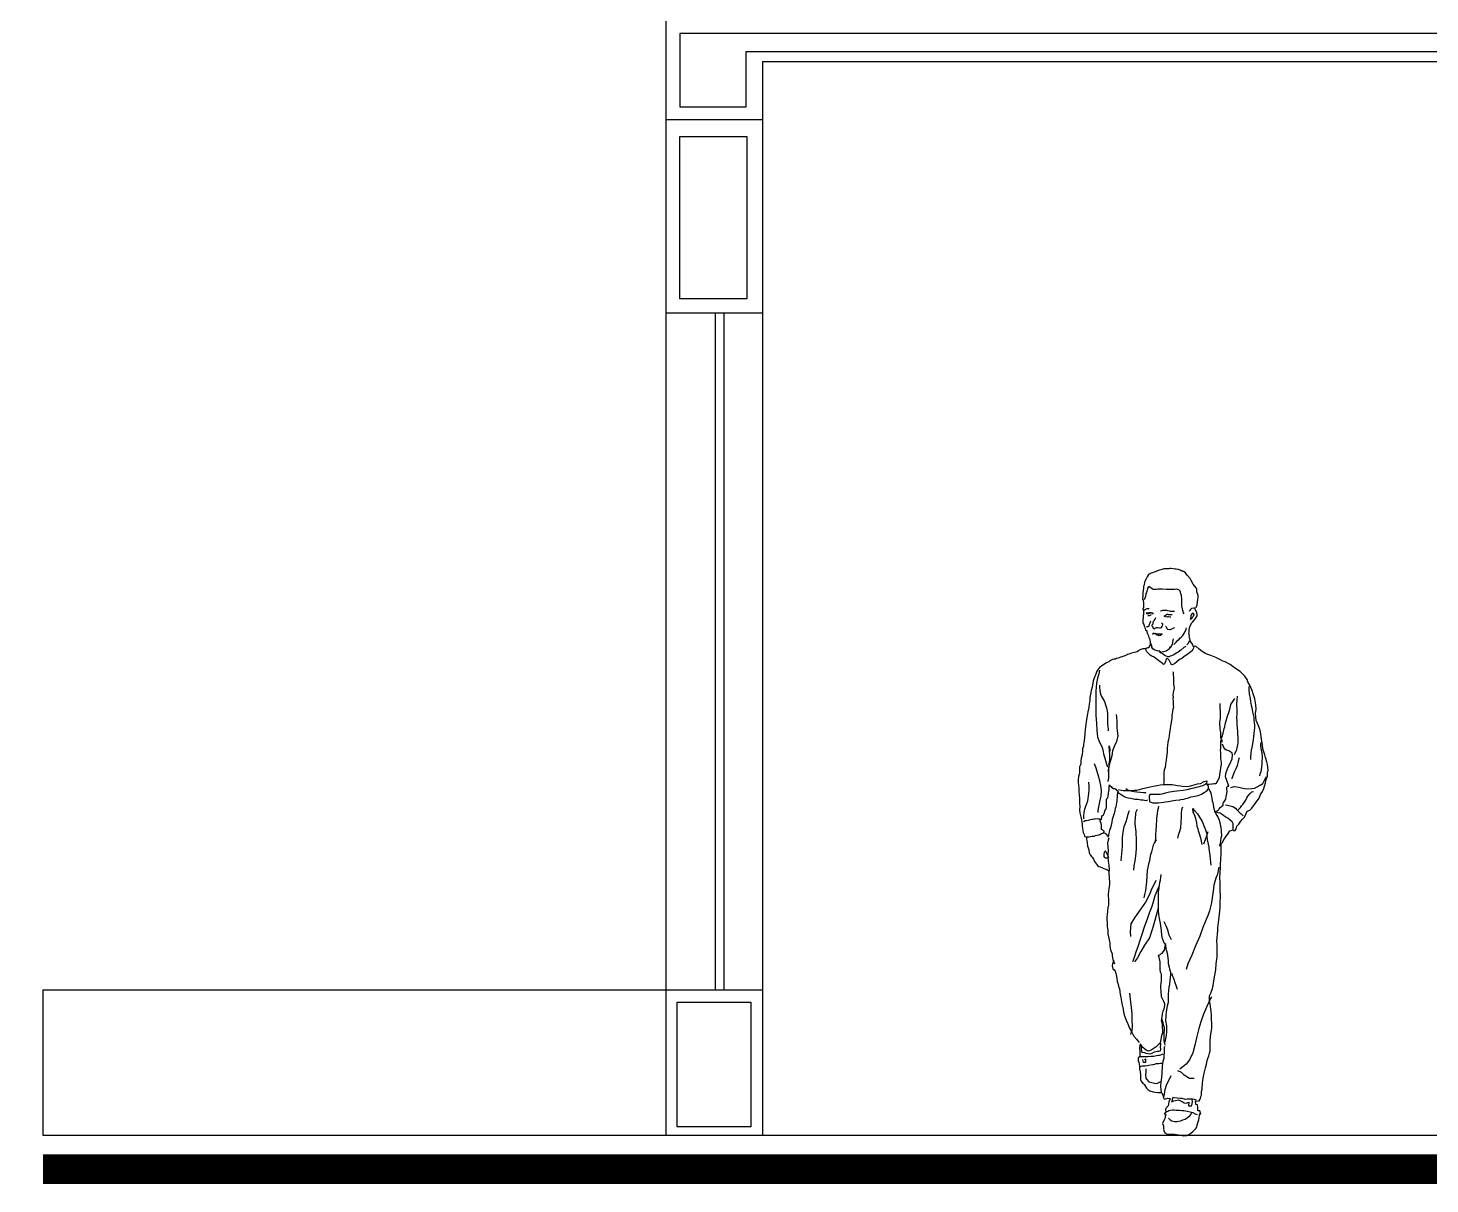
# Model space of a CAD drawing. Extents: x 152 to 700, y -120 to 84.
# Drawn here: x 154.102 to 158.451, y 54.554 to 58.139 of the extents above; entities that cross this region are included whole.
import ezdxf

# ---------------------------------------------------------------- set-up
doc = ezdxf.new("R2010")
doc.units = 0
doc.header["$LTSCALE"] = 0.03
doc.layers.get('0').update_dxf_attribs({"linetype": 'CONTINUOUS'})
for name, color, linetype in [('CALIDAD', 30, 'CONTINUOUS'), ('MUEBLES', 8, 'CONTINUOUS'), ('VENTANAS', 4, 'CONTINUOUS')]:
    doc.layers.add(name, color=color, linetype=linetype)

msp = doc.modelspace()

# ---------------------------------------------------------------- linework, layer by layer
at = {"ltscale": 0.03}
for p, q in [((156.0804, 61.1554), (156.0804, 54.7054)), ((156.3804, 58.0354), (156.3804, 54.7054)), ((156.3804, 58.0354), (164.0477, 58.0354)), ((156.0804, 57.8554), (156.3804, 57.8554)), ((156.0804, 57.2554), (156.3804, 57.2554)), ((154.1483, 55.1554), (156.3804, 55.1554)), ((154.1483, 55.1554), (154.1483, 54.7054)), ((154.1483, 54.7054), (182.2388, 54.7054))]:
    msp.add_line(p, q, dxfattribs=at)
at = {"ltscale": 0.03, "const_width": 0.0923}
msp.add_lwpolyline([(154.1483, 54.5999), (182.2388, 54.5999)], dxfattribs=at)
at = {"layer": 'CALIDAD', "ltscale": 0.03}
for p, q in [((156.1234, 58.1223), (156.1234, 57.8949)), ((161.183, 58.1223), (156.1234, 58.1223)), ((156.3301, 58.0661), (161.2798, 58.0661)), ((156.3301, 57.8949), (156.3301, 58.0661)), ((156.1234, 57.8949), (156.3301, 57.8949))]:
    msp.add_line(p, q, dxfattribs=at)
msp.add_lwpolyline([(156.1235, 57.8022), (156.3322, 57.8022), (156.3322, 57.2985), (156.1235, 57.2985)], close=True, dxfattribs=at)
at = {"layer": 'CALIDAD'}
msp.add_lwpolyline([(156.1159, 55.1173), (156.3442, 55.1173), (156.3442, 54.7314), (156.1159, 54.7314)], close=True, dxfattribs=at)
at = {"layer": 'MUEBLES', "ltscale": 0.03}
for points in [[(157.6929, 56.4491), (157.6921, 56.4504), (157.6883, 56.4523), (157.6867, 56.4529), (157.6842, 56.4534), (157.6812, 56.4553), (157.6788, 56.4559), (157.6755, 56.4572), (157.6706, 56.4594), (157.6684, 56.46), (157.6638, 56.4608), (157.6608, 56.4608), (157.6537, 56.4613), (157.6482, 56.4624), (157.6442, 56.4624), (157.6406, 56.4621), (157.6363, 56.4621), (157.6264, 56.4611), (157.6224, 56.4608), (157.6191, 56.4594), (157.612, 56.4572), (157.6079, 56.4562), (157.6057, 56.4553), (157.6014, 56.4534), (157.5981, 56.4523), (157.5924, 56.4507), (157.5897, 56.4496), (157.5856, 56.4483), (157.5823, 56.4466), (157.5796, 56.4453), (157.5779, 56.4442), (157.5758, 56.4414), (157.5752, 56.4395), (157.5736, 56.4363), (157.5706, 56.4308), (157.5695, 56.4294), (157.5673, 56.4245), (157.5657, 56.4199), (157.5651, 56.418), (157.564, 56.4142), (157.5638, 56.4126), (157.5627, 56.4085), (157.5624, 56.4074), (157.5619, 56.4027), (157.5616, 56.3981), (157.5613, 56.3962), (157.5613, 56.3943), (157.5613, 56.3929), (157.5597, 56.388), (157.5597, 56.3878), (157.56, 56.3831), (157.5597, 56.3777), (157.5591, 56.369), (157.561, 56.363), (157.5616, 56.3572), (157.5619, 56.3545), (157.5619, 56.3504), (157.5619, 56.3455), (157.5619, 56.3403), (157.5613, 56.3392), (157.5605, 56.3382), (157.5605, 56.3363), (157.5619, 56.3333), (157.5624, 56.3294), (157.563, 56.3275), (157.5624, 56.3248), (157.5619, 56.3224), (157.5616, 56.3202), (157.561, 56.3169), (157.5608, 56.3134), (157.5608, 56.3076), (157.5605, 56.3052), (157.5605, 56.303), (157.5605, 56.2981), (157.5605, 56.294), (157.5613, 56.2918), (157.5632, 56.2888), (157.5643, 56.2842), (157.5651, 56.2826), (157.5665, 56.279), (157.5676, 56.2763), (157.5687, 56.2728), (157.5725, 56.2692), (157.5728, 56.2662), (157.5733, 56.2638), (157.5739, 56.2608), (157.5749, 56.2597), (157.5755, 56.2583), (157.5769, 56.2567), (157.5785, 56.2491), (157.5801, 56.2471), (157.5812, 56.2447), (157.5818, 56.2428), (157.5818, 56.2406), (157.5823, 56.236), (157.5831, 56.2332), (157.5831, 56.2313), (157.5831, 56.2294), (157.5831, 56.2262), (157.5828, 56.2229), (157.5807, 56.2223), (157.5798, 56.2215), (157.5788, 56.2169), (157.5747, 56.2166), (157.5722, 56.2155), (157.5703, 56.2144), (157.5689, 56.2144), (157.5665, 56.2134), (157.5638, 56.2134), (157.56, 56.2131), (157.557, 56.2125), (157.5537, 56.2112), (157.5515, 56.2101), (157.5488, 56.209), (157.5461, 56.2074), (157.542, 56.2046), (157.5338, 56.2019), (157.5292, 56.2011), (157.5251, 56.2003), (157.5202, 56.1981), (157.5161, 56.1965), (157.5125, 56.1956), (157.509, 56.1943), (157.5041, 56.1918), (157.4981, 56.1894), (157.4962, 56.1886), (157.4907, 56.1872), (157.4888, 56.1864), (157.4834, 56.1847), (157.4788, 56.1831), (157.4752, 56.1812), (157.47, 56.1817), (157.4659, 56.1804), (157.4619, 56.1787), (157.458, 56.1763), (157.4545, 56.1733), (157.449, 56.1706), (157.4452, 56.1689), (157.4322, 56.1599), (157.4286, 56.1575), (157.4251, 56.1559), (157.4223, 56.1512), (157.4196, 56.1474), (157.4174, 56.1439), (157.4153, 56.1376), (157.4123, 56.13), (157.4106, 56.1251), (157.4057, 56.1144), (157.4038, 56.1008), (157.4033, 56.0948), (157.4, 56.0845), (157.3978, 56.0725), (157.3959, 56.0624), (157.3956, 56.0545), (157.394, 56.0422), (157.3924, 56.0316), (157.3899, 56.0177), (157.3869, 56.0057), (157.3842, 55.9885), (157.3834, 55.9776), (157.3809, 55.9637), (157.3804, 55.9512), (157.379, 55.937), (157.3771, 55.9215), (157.3763, 55.9174), (157.376, 55.9131), (157.3763, 55.9111), (157.3741, 55.9065), (157.3725, 55.903), (157.3727, 55.894), (157.3722, 55.8877), (157.3711, 55.8801), (157.3692, 55.8741), (157.3681, 55.8651), (157.3673, 55.8569), (157.3668, 55.8542), (157.3638, 55.8471), (157.3638, 55.8406), (157.3635, 55.8291), (157.3627, 55.8245), (157.3602, 55.8171), (157.3599, 55.8071), (157.3597, 55.7994), (157.3605, 55.791), (157.3616, 55.7828), (157.3618, 55.7763), (157.3618, 55.7714), (157.3629, 55.761), (157.3632, 55.7498), (157.3638, 55.7387), (157.3638, 55.7346), (157.3648, 55.7245), (157.3638, 55.7136), (157.3651, 55.7046), (157.3673, 55.6921), (157.3695, 55.6831), (157.3708, 55.6773), (157.3717, 55.6697), (157.3722, 55.6645), (157.373, 55.6561), (157.3736, 55.6498), (157.3752, 55.6435), (157.3782, 55.6378), (157.3787, 55.6326), (157.3796, 55.6316), (157.3834, 55.6302), (157.3847, 55.6302), (157.3866, 55.6299), (157.3899, 55.6299), (157.3929, 55.6305), (157.3965, 55.631), (157.3981, 55.6313), (157.4025, 55.6324), (157.406, 55.6324), (157.4093, 55.6329), (157.4136, 55.6346), (157.4185, 55.6354), (157.4221, 55.6362), (157.4245, 55.6367), (157.4283, 55.6384), (157.4319, 55.6406), (157.4354, 55.6422), (157.4395, 55.6433), (157.4398, 55.6476), (157.4379, 55.6493), (157.4349, 55.6523), (157.4322, 55.6536), (157.4319, 55.6574), (157.4316, 55.6624), (157.4313, 55.6664), (157.4305, 55.6722), (157.4292, 55.6771), (157.4278, 55.6798), (157.4272, 55.6831), (157.4264, 55.6847), (157.4221, 55.6855), (157.4183, 55.6858), (157.4123, 55.6855), (157.409, 55.6847), (157.4052, 55.6844), (157.4019, 55.6842), (157.3973, 55.6831), (157.3937, 55.682), (157.3905, 55.6814), (157.385, 55.6803), (157.3812, 55.6803), (157.3763, 55.6773)], [(157.7259, 56.3417), (157.7265, 56.3444), (157.7281, 56.3496), (157.7292, 56.3591), (157.7311, 56.3668), (157.7316, 56.3728), (157.7314, 56.379), (157.7273, 56.3899), (157.727, 56.3978), (157.7254, 56.4027), (157.7166, 56.4142), (157.7101, 56.4254), (157.7066, 56.4316), (157.6989, 56.4406), (157.6957, 56.4453), (157.6905, 56.4515)], [(157.688, 56.3221), (157.6864, 56.3254), (157.685, 56.3283), (157.6848, 56.3305), (157.6837, 56.3338), (157.6826, 56.3376), (157.6815, 56.3472), (157.6812, 56.3526), (157.6807, 56.3605), (157.6807, 56.3687), (157.6796, 56.3785), (157.678, 56.3845), (157.6769, 56.3891), (157.676, 56.3921), (157.6717, 56.3967), (157.6651, 56.3981), (157.6583, 56.3978), (157.6488, 56.3973), (157.6428, 56.3978), (157.6335, 56.3978), (157.621, 56.3981), (157.6158, 56.3981), (157.6076, 56.3981), (157.6027, 56.3976), (157.5918, 56.3973), (157.5894, 56.3992), (157.579, 56.4063), (157.5747, 56.4017), (157.5747, 56.4008), (157.5744, 56.3981), (157.5714, 56.3886), (157.5692, 56.3848), (157.5681, 56.3755), (157.5646, 56.3657)], [(157.5801, 56.336), (157.5796, 56.3363), (157.579, 56.3371), (157.5774, 56.3373), (157.5733, 56.3371), (157.5703, 56.3365), (157.5679, 56.3354), (157.5649, 56.3338), (157.563, 56.3327)], [(157.5929, 56.3207), (157.591, 56.324), (157.5867, 56.3256), (157.5842, 56.3254), (157.5823, 56.3254), (157.579, 56.3256), (157.5733, 56.324), (157.5706, 56.324), (157.5722, 56.3234), (157.5752, 56.3221), (157.5788, 56.3234), (157.5812, 56.324), (157.5872, 56.3248)], [(157.5858, 56.3188), (157.5839, 56.3174), (157.582, 56.3169), (157.5796, 56.3161), (157.5788, 56.3161), (157.5752, 56.3155)], [(157.6145, 56.3311), (157.6155, 56.3311), (157.6188, 56.3322), (157.6221, 56.333), (157.627, 56.3335), (157.6308, 56.3338), (157.6333, 56.3335), (157.6365, 56.3322), (157.6431, 56.3313), (157.6458, 56.3308), (157.6493, 56.3305), (157.6515, 56.3305), (157.6545, 56.33), (157.6583, 56.3305)], [(157.6194, 54.8345), (157.6221, 54.8293), (157.6245, 54.8222), (157.6254, 54.8179), (157.63, 54.8181), (157.6376, 54.8198), (157.6439, 54.8192), (157.6447, 54.8173), (157.6409, 54.8086), (157.6398, 54.8018), (157.6384, 54.7958), (157.6308, 54.7865), (157.6316, 54.7751), (157.6267, 54.771), (157.6314, 54.7702), (157.6297, 54.7634), (157.6292, 54.7587), (157.6259, 54.7525), (157.6215, 54.741), (157.6237, 54.7342), (157.6243, 54.7263), (157.6256, 54.72), (157.6286, 54.7127), (157.6352, 54.708), (157.6436, 54.708), (157.648, 54.708), (157.6572, 54.7078), (157.6602, 54.7075), (157.6646, 54.7072), (157.6706, 54.7064), (157.6758, 54.7056), (157.6869, 54.7031), (157.6962, 54.704), (157.7027, 54.7075), (157.7093, 54.7113), (157.7156, 54.7168), (157.7224, 54.7233), (157.7245, 54.7255), (157.7273, 54.7304), (157.7286, 54.7367), (157.7305, 54.7437), (157.7341, 54.7522), (157.7352, 54.7604), (157.7368, 54.7726), (157.7395, 54.7705), (157.7365, 54.7803), (157.7305, 54.7808), (157.7308, 54.7912), (157.7292, 54.7988), (157.7245, 54.8004), (157.7237, 54.8113), (157.7346, 54.8102), (157.7352, 54.8111), (157.7379, 54.817), (157.739, 54.82), (157.7398, 54.8236), (157.7404, 54.8255), (157.7417, 54.8293), (157.7423, 54.8342), (157.7425, 54.8402), (157.7436, 54.8478), (157.7439, 54.8552), (157.7447, 54.8623), (157.7453, 54.8675), (157.7463, 54.8737), (157.7472, 54.8816), (157.7483, 54.8874), (157.7507, 54.8972), (157.7521, 54.9053), (157.7545, 54.9138), (157.7575, 54.9258), (157.76, 54.9367), (157.7619, 54.9432), (157.7646, 54.9511), (157.7668, 54.9593), (157.769, 54.9664), (157.7687, 54.9789), (157.7687, 54.9977), (157.7703, 55.0111), (157.772, 55.0247), (157.7736, 55.0364), (157.7736, 55.0517), (157.7731, 55.0637), (157.7725, 55.0762), (157.772, 55.0904), (157.7714, 55.0964), (157.7684, 55.1124), (157.7671, 55.1217), (157.7671, 55.137), (157.7711, 55.1457), (157.7758, 55.1599), (157.7777, 55.1694), (157.7815, 55.1904), (157.7864, 55.2179), (157.7878, 55.2367), (157.791, 55.2585), (157.7902, 55.274), (157.7908, 55.2947), (157.7897, 55.307), (157.7924, 55.3394), (157.7927, 55.3482), (157.794, 55.3561), (157.7954, 55.3732), (157.7976, 55.3901), (157.7998, 55.4097), (157.7995, 55.4209), (157.8008, 55.4512), (157.8003, 55.4612), (157.7995, 55.4896), (157.7987, 55.5021), (157.8014, 55.5356), (157.8014, 55.5433), (157.8022, 55.5623), (157.8025, 55.5768), (157.8028, 55.6002), (157.8033, 55.6084), (157.8071, 55.6133), (157.8115, 55.6217), (157.815, 55.6275), (157.8191, 55.6337), (157.8243, 55.6406), (157.8297, 55.6487), (157.8341, 55.6501), (157.8395, 55.6517), (157.842, 55.649), (157.8464, 55.6501), (157.8491, 55.655), (157.8515, 55.6637), (157.8573, 55.6694), (157.8641, 55.6787), (157.8692, 55.6847), (157.8752, 55.6915), (157.8837, 55.7095), (157.8916, 55.7133), (157.8976, 55.7198), (157.906, 55.7308), (157.9213, 55.7506), (157.9254, 55.7613), (157.9311, 55.7711), (157.9349, 55.7798), (157.9374, 55.7877), (157.9404, 55.7983), (157.9417, 55.8051), (157.9464, 55.8182), (157.9469, 55.828), (157.9488, 55.8373), (157.9464, 55.8547), (157.9445, 55.8632), (157.9404, 55.8768), (157.9385, 55.8844), (157.9325, 55.9038), (157.9314, 55.9163), (157.9278, 55.9319), (157.9257, 55.9496), (157.9243, 55.9616), (157.9191, 55.9746), (157.9158, 55.9823), (157.9112, 55.9915), (157.9096, 56.0133), (157.9118, 56.0261), (157.9107, 56.04), (157.9079, 56.058), (157.9009, 56.0766), (157.8998, 56.0815), (157.893, 56.0992), (157.8861, 56.1114), (157.8834, 56.1185), (157.8763, 56.1283), (157.8622, 56.143), (157.8444, 56.155), (157.8311, 56.1646), (157.8153, 56.1733), (157.8077, 56.1752), (157.8014, 56.179), (157.7867, 56.1861), (157.7711, 56.1929), (157.7613, 56.1959), (157.7548, 56.1986), (157.7436, 56.2054), (157.7352, 56.2123), (157.7243, 56.2221), (157.7158, 56.2204), (157.7147, 56.227), (157.7082, 56.2362), (157.7057, 56.2452), (157.7041, 56.2493), (157.7044, 56.2534), (157.703, 56.2608), (157.7033, 56.2649), (157.7038, 56.2711), (157.7044, 56.279), (157.7068, 56.285), (157.7115, 56.2937), (157.7139, 56.2962), (157.7202, 56.3033), (157.7235, 56.3071), (157.7281, 56.3158), (157.7289, 56.3199), (157.7278, 56.3251), (157.7221, 56.3368), (157.7226, 56.3398), (157.7177, 56.3392), (157.7112, 56.339), (157.7074, 56.3352), (157.7044, 56.3311), (157.7033, 56.3292)], [(157.6256, 56.3166), (157.6264, 56.3153), (157.6303, 56.3139), (157.636, 56.3128), (157.6373, 56.3134), (157.6398, 56.3136), (157.6436, 56.3131), (157.6472, 56.3131)], [(157.6281, 56.3164), (157.6297, 56.3169), (157.6319, 56.3191), (157.6349, 56.321), (157.6373, 56.321), (157.639, 56.3204), (157.6414, 56.3196), (157.6447, 56.3199), (157.6474, 56.3202), (157.651, 56.3199)], [(157.7093, 56.3177), (157.7115, 56.3196), (157.7123, 56.3218), (157.7134, 56.3234), (157.7166, 56.3256), (157.7172, 56.3234), (157.718, 56.3202), (157.7166, 56.3142), (157.7145, 56.3115), (157.7117, 56.3076), (157.7074, 56.3049), (157.7087, 56.3087), (157.7096, 56.3117), (157.7098, 56.3139), (157.7101, 56.3161), (157.7101, 56.3174)], [(157.5842, 56.2992), (157.582, 56.2929), (157.5798, 56.2888), (157.5782, 56.2842), (157.5758, 56.282), (157.5725, 56.2812), (157.5717, 56.2812)], [(157.5916, 56.2989), (157.591, 56.2954), (157.5907, 56.2902), (157.5878, 56.2872), (157.588, 56.2847), (157.5907, 56.2815), (157.591, 56.279), (157.5921, 56.2777), (157.5935, 56.2774), (157.5957, 56.276), (157.5978, 56.2777), (157.6006, 56.279), (157.6027, 56.2801), (157.6066, 56.2796), (157.6112, 56.2782), (157.615, 56.2782), (157.6175, 56.2793), (157.6196, 56.2823), (157.6213, 56.2867), (157.6221, 56.2891), (157.6218, 56.2907), (157.6202, 56.2924), (157.6183, 56.294)], [(157.5927, 56.2984), (157.5943, 56.3006), (157.5959, 56.3027), (157.5978, 56.3052), (157.5992, 56.3087), (157.6003, 56.3109)], [(157.6303, 56.2839), (157.6327, 56.282), (157.6335, 56.2793), (157.6346, 56.2766), (157.6354, 56.2752), (157.636, 56.2744), (157.6425, 56.2733), (157.6455, 56.2736), (157.6477, 56.2747), (157.6542, 56.2774), (157.6597, 56.2796)], [(157.6564, 56.2267), (157.6597, 56.2302), (157.6635, 56.2346), (157.6665, 56.2379), (157.6725, 56.2439), (157.675, 56.2463), (157.679, 56.2493), (157.6839, 56.255), (157.6897, 56.2635), (157.694, 56.2744), (157.6951, 56.2785)], [(157.6929, 56.221), (157.6875, 56.2172), (157.678, 56.2095), (157.67, 56.2035), (157.6651, 56.2008), (157.6537, 56.1943), (157.6491, 56.1921), (157.6447, 56.1905), (157.6406, 56.1886), (157.6373, 56.1891), (157.6286, 56.1926), (157.6245, 56.1956), (157.618, 56.2), (157.6131, 56.206), (157.6123, 56.2068), (157.6071, 56.2063), (157.5954, 56.2106), (157.5907, 56.2136), (157.5875, 56.2183), (157.5875, 56.224), (157.5853, 56.2297)], [(157.5888, 56.26), (157.5899, 56.2602), (157.5932, 56.2613), (157.597, 56.2616), (157.6022, 56.2605), (157.6055, 56.2602), (157.6109, 56.26), (157.6166, 56.26), (157.6202, 56.2586), (157.6145, 56.2545), (157.6128, 56.2545), (157.6106, 56.254), (157.6082, 56.2545), (157.6049, 56.2561), (157.6019, 56.2586), (157.6003, 56.2594), (157.5981, 56.26), (157.5959, 56.2602), (157.5937, 56.261), (157.5921, 56.2621)], [(157.6431, 56.2147), (157.6439, 56.2153), (157.6453, 56.2166), (157.6477, 56.2196), (157.6504, 56.2245), (157.6518, 56.2275), (157.6526, 56.2316), (157.6534, 56.2357), (157.6551, 56.2441)], [(157.7038, 56.2387), (157.7038, 56.2371), (157.7006, 56.2302), (157.697, 56.2259)], [(157.7177, 56.2199), (157.7172, 56.2153), (157.715, 56.2112), (157.7123, 56.2076), (157.7087, 56.2041), (157.7044, 56.2011), (157.6995, 56.1973), (157.6918, 56.1918), (157.6872, 56.1886), (157.6807, 56.1836), (157.6741, 56.1801), (157.6654, 56.173), (157.6583, 56.1668), (157.6534, 56.1646), (157.6496, 56.164), (157.6485, 56.1635), (157.6469, 56.1676), (157.645, 56.1722), (157.642, 56.1782), (157.6387, 56.1812), (157.6365, 56.1836), (157.636, 56.185), (157.6344, 56.1834), (157.6327, 56.1815), (157.6314, 56.1782), (157.6303, 56.1744), (157.627, 56.1665), (157.6245, 56.1651), (157.6213, 56.1681), (157.6169, 56.1708), (157.6134, 56.173), (157.6082, 56.1771), (157.6006, 56.1836), (157.5948, 56.188), (157.5883, 56.1907), (157.5826, 56.194), (157.5785, 56.1978), (157.5752, 56.2008), (157.5725, 56.2041), (157.5703, 56.2084), (157.5695, 56.2112)], [(157.6112, 56.2027), (157.6147, 56.2033), (157.6243, 56.2049), (157.6324, 56.2071), (157.6412, 56.2136), (157.6463, 56.2213)], [(157.4259, 56.1469), (157.4232, 56.136), (157.4199, 56.1229), (157.4166, 56.1071), (157.4147, 56.082), (157.4142, 56.0708), (157.4147, 56.0455), (157.4144, 56.0286), (157.4142, 56.0065), (157.4163, 55.9831), (157.4177, 55.9605), (157.4199, 55.9403), (157.4243, 55.9259), (157.4327, 55.9101), (157.436, 55.9002), (157.4381, 55.8883), (157.4422, 55.8741), (157.4447, 55.867), (157.4493, 55.8496), (157.4501, 55.8471)], [(157.6534, 56.1436), (157.6537, 56.1406), (157.6537, 56.1368), (157.6537, 56.1327), (157.6548, 56.1245), (157.6548, 56.1218), (157.6548, 56.1163), (157.6548, 56.1131), (157.6551, 56.1093), (157.6553, 56.1046), (157.6567, 56.0915), (157.6545, 56.0782), (157.6534, 56.0697), (157.654, 56.0627), (157.6532, 56.0591), (157.654, 56.0507), (157.6542, 56.0458), (157.6542, 56.0384), (157.6548, 56.0327), (157.6529, 56.0259), (157.6512, 56.0117), (157.6504, 56.0071), (157.6496, 55.9973), (157.6485, 55.9921), (157.6477, 55.985), (157.6461, 55.9749), (157.6444, 55.9646), (157.6431, 55.9539), (157.6417, 55.9433), (157.6393, 55.931), (157.6379, 55.9245), (157.6363, 55.9141), (157.6352, 55.9057), (157.6352, 55.8934), (157.6338, 55.879), (157.6327, 55.8684), (157.6308, 55.8558), (157.6294, 55.8457), (157.6267, 55.8378), (157.6251, 55.8297), (157.6251, 55.8226), (157.6251, 55.8103), (157.6251, 55.7994), (157.6245, 55.7932)], [(157.4256, 56.1005), (157.4256, 56.0986), (157.4256, 56.0948), (157.4264, 56.0839), (157.4292, 56.073), (157.4322, 56.0654), (157.4376, 56.0556), (157.4406, 56.0504), (157.4433, 56.0433), (157.4474, 56.0302), (157.449, 56.0212), (157.4501, 56.0122), (157.4501, 56.0052), (157.4501, 55.9978), (157.4504, 55.9874), (157.4504, 55.9795), (157.4512, 55.9722), (157.452, 55.9646), (157.4523, 55.9588)], [(157.8891, 56.0967), (157.8891, 56.0948), (157.8891, 56.0921), (157.8891, 56.0885), (157.8889, 56.0861), (157.8891, 56.0836), (157.8897, 56.0782), (157.8902, 56.0741), (157.8908, 56.0692), (157.8916, 56.0643), (157.893, 56.0591), (157.8932, 56.0567), (157.8935, 56.0539), (157.8938, 56.0499), (157.8949, 56.0436), (157.8957, 56.0376), (157.8979, 56.0302), (157.9006, 56.0196), (157.9017, 56.0128), (157.9039, 56), (157.9047, 55.9918), (157.9052, 55.9842), (157.906, 55.9763), (157.9066, 55.9678), (157.9058, 55.9616), (157.9044, 55.9507), (157.9033, 55.9417), (157.9022, 55.931), (157.9017, 55.9261), (157.899, 55.9125), (157.897, 55.9024), (157.8965, 55.9), (157.8954, 55.8902), (157.894, 55.879), (157.894, 55.8703)], [(157.8049, 55.9362), (157.8063, 55.9419), (157.8088, 55.9515), (157.8126, 55.9659), (157.8142, 55.9711), (157.8156, 55.9795), (157.818, 55.9904), (157.8213, 56.0013), (157.8237, 56.0079), (157.8273, 56.0188), (157.83, 56.0264), (157.8303, 56.0289), (157.8308, 56.0308), (157.833, 56.0406), (157.8436, 56.0567), (157.845, 56.0608)], [(157.8439, 55.8853), (157.8455, 55.8883), (157.8469, 55.8907), (157.8485, 55.8943), (157.8502, 55.8981), (157.8515, 55.9016), (157.8526, 55.9073), (157.8534, 55.9101), (157.8548, 55.9161), (157.8554, 55.9218), (157.8562, 55.9278), (157.8559, 55.9327), (157.8556, 55.9406), (157.8551, 55.9477), (157.8543, 55.9572), (157.8534, 55.9678), (157.8529, 55.9785), (157.8524, 55.9861), (157.8524, 55.9926), (157.8521, 55.9989), (157.8529, 56.015), (157.8529, 56.0278), (157.8529, 56.0305), (157.8521, 56.0351), (157.8521, 56.0381), (157.8515, 56.0425), (157.8524, 56.0539), (157.8534, 56.0665)], [(157.4771, 56.0103), (157.4774, 56.0101), (157.4782, 56.0022), (157.479, 55.9883), (157.479, 55.9806), (157.4796, 55.9697), (157.4801, 55.9591), (157.482, 55.9438), (157.4785, 55.9264), (157.4722, 55.9128), (157.4659, 55.8967), (157.4638, 55.8814), (157.4602, 55.867), (157.4561, 55.8539), (157.4531, 55.8406), (157.4518, 55.8335)], [(157.8028, 55.9329), (157.8022, 55.9389), (157.8019, 55.9471), (157.8017, 55.9534), (157.8, 55.9656), (157.7995, 55.9711), (157.7989, 55.979), (157.7989, 55.9861), (157.8014, 55.9975), (157.8014, 56.0054), (157.8006, 56.0199), (157.8, 56.0297), (157.8003, 56.0441)], [(157.8066, 55.924), (157.8063, 55.9256), (157.806, 55.928), (157.806, 55.9305), (157.8049, 55.9308), (157.8028, 55.9305), (157.8008, 55.927), (157.8008, 55.924), (157.8008, 55.9207), (157.8008, 55.9171), (157.8008, 55.9147), (157.8014, 55.9054), (157.7998, 55.8981), (157.8014, 55.8915), (157.8014, 55.8855), (157.8008, 55.8793), (157.8014, 55.873), (157.8025, 55.861), (157.803, 55.855), (157.8017, 55.8493), (157.8014, 55.8441), (157.7995, 55.8365), (157.7979, 55.8226), (157.7968, 55.8144), (157.7924, 55.8046), (157.7897, 55.8005), (157.787, 55.7956), (157.7856, 55.7951), (157.784, 55.7945), (157.781, 55.7945), (157.7766, 55.7942), (157.7744, 55.794), (157.7662, 55.7923), (157.7611, 55.7932), (157.7575, 55.7926), (157.7592, 55.7912), (157.7624, 55.7885), (157.7624, 55.7839), (157.7632, 55.7801), (157.7643, 55.7795), (157.766, 55.7768), (157.7681, 55.7722), (157.7695, 55.7694), (157.7717, 55.7624), (157.7722, 55.7605), (157.7731, 55.7553), (157.7741, 55.7496), (157.7752, 55.7417), (157.7769, 55.7359), (157.778, 55.7316), (157.7788, 55.7228), (157.7788, 55.722), (157.781, 55.7149), (157.7818, 55.71), (157.782, 55.7076), (157.7845, 55.7081), (157.7902, 55.7109), (157.7935, 55.7133), (157.7959, 55.7149), (157.7968, 55.7171), (157.7995, 55.7218), (157.8028, 55.7231), (157.8052, 55.725), (157.8088, 55.7288), (157.8093, 55.7357), (157.8112, 55.7381), (157.8175, 55.7468), (157.818, 55.7555), (157.8202, 55.7651), (157.8218, 55.7716), (157.8202, 55.7779), (157.8205, 55.7842), (157.8237, 55.7874), (157.827, 55.7874), (157.8246, 55.7942), (157.8216, 55.8019), (157.8197, 55.8081), (157.8177, 55.8133), (157.8169, 55.8188), (157.8186, 55.8302), (157.8194, 55.8332), (157.8213, 55.8384), (157.8237, 55.8449), (157.8278, 55.852), (157.8289, 55.8545), (157.8308, 55.8583), (157.8333, 55.8626), (157.8368, 55.8719), (157.8379, 55.8836), (157.8371, 55.8913), (157.8325, 55.8932), (157.827, 55.8972), (157.8194, 55.8992), (157.8147, 55.9022), (157.812, 55.9057), (157.809, 55.9122), (157.8071, 55.9182)], [(157.9232, 55.8193), (157.9243, 55.8261), (157.9273, 55.8332), (157.9284, 55.8387), (157.9289, 55.8477), (157.9297, 55.8572), (157.9297, 55.8651), (157.9308, 55.8738), (157.9308, 55.8779), (157.93, 55.8907), (157.9284, 55.8983), (157.9273, 55.9076), (157.9257, 55.9101), (157.9262, 55.9196), (157.9281, 55.924)], [(157.4523, 55.8019), (157.4526, 55.8049), (157.4542, 55.8128), (157.4545, 55.8218), (157.4545, 55.8294), (157.4548, 55.8373), (157.4561, 55.8564), (157.457, 55.8626), (157.4578, 55.8697), (157.4578, 55.8836), (157.457, 55.8989), (157.4561, 55.9081), (157.4561, 55.9131), (157.457, 55.9087), (157.4575, 55.8989), (157.4589, 55.8962)], [(157.4215, 55.706), (157.4218, 55.7111), (157.4223, 55.7182), (157.4248, 55.7288), (157.4281, 55.7436), (157.4305, 55.7569), (157.4313, 55.7744), (157.4294, 55.7899), (157.4267, 55.8041), (157.4218, 55.8226), (157.4144, 55.846), (157.4106, 55.8566)], [(157.8589, 55.8749), (157.8556, 55.8648), (157.8524, 55.8501), (157.8483, 55.8408), (157.8431, 55.8305), (157.8363, 55.8111), (157.836, 55.8103)], [(157.3777, 55.6858), (157.3768, 55.6877), (157.3768, 55.6959), (157.3777, 55.7054), (157.3804, 55.7163), (157.3836, 55.725), (157.3896, 55.7422), (157.3926, 55.7645), (157.3937, 55.7768), (157.3937, 55.7885), (157.3929, 55.8002)], [(157.4842, 55.7776), (157.4943, 55.7752), (157.4995, 55.7741), (157.5093, 55.7744), (157.5234, 55.7746), (157.5335, 55.7752), (157.5409, 55.7754), (157.5559, 55.7793), (157.5698, 55.7828), (157.5828, 55.7853), (157.5916, 55.7874), (157.6049, 55.7899), (157.6139, 55.7915), (157.6259, 55.7932), (157.6436, 55.7926), (157.6515, 55.7923), (157.6673, 55.7896), (157.6771, 55.7882), (157.6829, 55.7874), (157.6981, 55.7869), (157.709, 55.7885), (157.7224, 55.7923), (157.7295, 55.7945), (157.7387, 55.7959), (157.7504, 55.8024), (157.7589, 55.8041), (157.7578, 55.7962), (157.7529, 55.7923), (157.7455, 55.7882), (157.7379, 55.7863), (157.7311, 55.7847), (157.7243, 55.7833), (157.7183, 55.7812), (157.7082, 55.779), (157.697, 55.7765), (157.6856, 55.7746), (157.6657, 55.7716), (157.6564, 55.7705), (157.6502, 55.7697), (157.6423, 55.7686), (157.63, 55.7656), (157.6191, 55.7626), (157.6134, 55.7615), (157.5989, 55.7618), (157.5872, 55.7618), (157.5856, 55.7618), (157.582, 55.7615), (157.5801, 55.7555), (157.5801, 55.7504), (157.5812, 55.7433), (157.5812, 55.7395), (157.582, 55.7389), (157.591, 55.7359), (157.5946, 55.7357), (157.6022, 55.7359), (157.6087, 55.7359), (157.6237, 55.7378), (157.6289, 55.7387), (157.6398, 55.74), (157.645, 55.7414), (157.6556, 55.743), (157.6621, 55.7436), (157.675, 55.7455), (157.6777, 55.746), (157.6867, 55.7476), (157.6938, 55.7496), (157.7017, 55.7517), (157.709, 55.7545), (157.7161, 55.7555), (157.7314, 55.7591), (157.7425, 55.7629), (157.7507, 55.7678), (157.7592, 55.7741), (157.7622, 55.7782), (157.7652, 55.7812)], [(157.833, 55.7833), (157.8439, 55.7861), (157.8578, 55.7847), (157.8701, 55.7812), (157.8823, 55.7793), (157.8979, 55.7801), (157.9066, 55.7817), (157.915, 55.7853), (157.924, 55.7904), (157.9325, 55.7962), (157.9376, 55.8057), (157.9426, 55.8155), (157.9439, 55.8177)], [(157.4272, 55.6844), (157.4281, 55.6844), (157.4302, 55.6842), (157.4311, 55.6842), (157.4313, 55.6855), (157.4322, 55.6874), (157.4324, 55.6904), (157.4324, 55.6923), (157.4324, 55.6956), (157.433, 55.6956), (157.4354, 55.6964), (157.4384, 55.6986), (157.4395, 55.701), (157.4403, 55.703), (157.4411, 55.7057), (157.4411, 55.707), (157.4417, 55.7095), (157.442, 55.7111), (157.4433, 55.7141), (157.4444, 55.7147), (157.4455, 55.7155), (157.4461, 55.7182), (157.4463, 55.7188), (157.4469, 55.7209), (157.4471, 55.7256), (157.4471, 55.7264), (157.4471, 55.731), (157.4474, 55.7346), (157.4474, 55.7376), (157.4474, 55.7395), (157.4474, 55.7438), (157.4474, 55.7455), (157.4477, 55.7468), (157.4515, 55.7515), (157.4529, 55.7575), (157.4537, 55.7626), (157.4537, 55.7667), (157.4548, 55.7708), (157.4548, 55.7741), (157.4553, 55.7765), (157.4556, 55.7784), (157.4559, 55.782), (157.4561, 55.785), (157.4561, 55.7872), (157.457, 55.7912), (157.458, 55.7899), (157.4591, 55.7885), (157.4616, 55.7861), (157.4643, 55.7839), (157.4695, 55.7806), (157.4703, 55.7806), (157.4733, 55.7798), (157.4766, 55.7782), (157.4796, 55.7744), (157.4831, 55.7724), (157.4837, 55.7722), (157.4812, 55.7681), (157.4812, 55.7648), (157.4809, 55.7621), (157.4809, 55.7596), (157.4804, 55.7561), (157.4801, 55.7528), (157.4796, 55.7457), (157.4796, 55.7446), (157.4793, 55.7425), (157.4782, 55.7346), (157.4777, 55.7308), (157.4774, 55.7272), (157.4766, 55.7237), (157.4747, 55.7179), (157.4733, 55.7117), (157.4719, 55.707), (157.4711, 55.703), (157.4698, 55.6997), (157.4668, 55.6901), (157.4654, 55.6839), (157.4638, 55.6754), (157.4616, 55.6662), (157.4605, 55.661), (157.4564, 55.6498), (157.4545, 55.6414), (157.4523, 55.6307), (157.4507, 55.6326), (157.449, 55.6351), (157.4471, 55.6373), (157.4433, 55.6406), (157.4414, 55.643)], [(157.5741, 55.7436), (157.5689, 55.7417), (157.5608, 55.7441), (157.5534, 55.7446), (157.5455, 55.7457), (157.5357, 55.7466), (157.5232, 55.749), (157.5147, 55.7504), (157.5074, 55.7528), (157.5016, 55.7555), (157.4926, 55.7607), (157.4894, 55.7626), (157.4864, 55.7648), (157.4839, 55.7664)], [(157.5703, 55.7659), (157.5684, 55.7664), (157.5624, 55.7673), (157.5526, 55.7684), (157.5409, 55.7692), (157.5327, 55.77), (157.5229, 55.7716), (157.5147, 55.7746), (157.5076, 55.7793)], [(157.8562, 55.7149), (157.857, 55.7149), (157.8627, 55.7218), (157.8663, 55.7261), (157.8703, 55.7308), (157.8791, 55.7436), (157.8823, 55.7509), (157.8859, 55.7569), (157.8927, 55.7651), (157.8984, 55.7697), (157.9036, 55.7711)], [(157.518, 55.7111), (157.5166, 55.7089), (157.5142, 55.7032), (157.5123, 55.697), (157.5101, 55.6877), (157.5068, 55.6768), (157.5041, 55.6686), (157.5016, 55.661), (157.4995, 55.6509), (157.497, 55.6362), (157.4959, 55.6297), (157.4954, 55.6111), (157.4954, 55.6013), (157.4948, 55.5888), (157.494, 55.5787), (157.4926, 55.5667), (157.4913, 55.5558)], [(157.5425, 55.7155), (157.5371, 55.7046), (157.5368, 55.6989), (157.5365, 55.6904), (157.5354, 55.6765), (157.5352, 55.6713), (157.5376, 55.6536), (157.5379, 55.6482), (157.5384, 55.6395), (157.5392, 55.6253), (157.5392, 55.6177), (157.5395, 55.6106), (157.5398, 55.5942), (157.5387, 55.5811), (157.5373, 55.5716), (157.5349, 55.5555), (157.5341, 55.5506), (157.5324, 55.5403), (157.5308, 55.5269)], [(157.6082, 55.7256), (157.6074, 55.7185), (157.6057, 55.7125), (157.6044, 55.7021), (157.6025, 55.688), (157.6022, 55.6809), (157.6014, 55.6686), (157.6014, 55.6632), (157.6003, 55.6498), (157.5997, 55.6378), (157.5992, 55.6264), (157.5984, 55.6174), (157.5976, 55.6114)], [(157.6831, 55.7228), (157.6804, 55.7141), (157.6788, 55.7035), (157.6793, 55.6921), (157.6782, 55.6754), (157.6766, 55.6577), (157.6733, 55.6471), (157.6692, 55.6354), (157.6673, 55.6258)], [(157.7136, 55.7182), (157.7147, 55.7073), (157.7172, 55.7035), (157.7213, 55.6942), (157.7229, 55.6869), (157.7265, 55.6741), (157.7278, 55.6637), (157.7303, 55.6555), (157.7314, 55.6498), (157.7349, 55.6411), (157.7387, 55.6277), (157.7404, 55.6217), (157.7434, 55.607)], [(157.7164, 55.7188), (157.7183, 55.7122), (157.7207, 55.7122), (157.7297, 55.7013), (157.7363, 55.6918), (157.7439, 55.6782), (157.7499, 55.6626), (157.754, 55.6525), (157.7581, 55.6392), (157.7586, 55.6288), (157.7611, 55.6166), (157.7643, 55.5986), (157.7649, 55.5937), (157.7676, 55.5724), (157.7687, 55.5623), (157.7695, 55.552), (157.7706, 55.5427)], [(157.7992, 55.6019), (157.7992, 55.6046), (157.8006, 55.61), (157.8017, 55.6179), (157.803, 55.6269), (157.8047, 55.6348), (157.8044, 55.6455), (157.8038, 55.6501), (157.8025, 55.6588), (157.8006, 55.6694), (157.7981, 55.6809), (157.7935, 55.6918), (157.7875, 55.7019), (157.7834, 55.7089)], [(157.8398, 55.6501), (157.8404, 55.658), (157.8404, 55.6626), (157.8401, 55.6711), (157.8371, 55.6771), (157.8308, 55.6825), (157.8237, 55.688), (157.8177, 55.6918), (157.8117, 55.6956), (157.8063, 55.7), (157.7995, 55.7035), (157.7935, 55.7051), (157.7889, 55.7062)], [(157.8169, 55.7294), (157.8229, 55.7291), (157.8311, 55.7269), (157.8387, 55.7248), (157.8474, 55.7198), (157.8515, 55.7141), (157.8559, 55.7098), (157.8624, 55.7043), (157.8652, 55.7019), (157.8684, 55.6983), (157.8712, 55.6956)], [(157.3858, 55.6269), (157.3856, 55.6242), (157.3861, 55.6185), (157.3869, 55.6117), (157.3888, 55.6019), (157.3905, 55.5959), (157.3921, 55.5899), (157.3937, 55.5803), (157.3965, 55.5741), (157.4005, 55.5697), (157.4041, 55.5664), (157.4065, 55.5607), (157.4104, 55.5536), (157.4131, 55.5495), (157.4199, 55.5411), (157.4234, 55.5386), (157.4278, 55.537), (157.4365, 55.5329), (157.4395, 55.5318), (157.445, 55.5299), (157.448, 55.5286), (157.4512, 55.5272), (157.4534, 55.5264), (157.4548, 55.5187), (157.4548, 55.5141), (157.4553, 55.5078), (157.4559, 55.4994), (157.4564, 55.4942), (157.457, 55.4841), (157.4556, 55.4754), (157.4548, 55.4697), (157.4537, 55.4623), (157.452, 55.4514), (157.452, 55.4473), (157.454, 55.4367), (157.454, 55.4318), (157.4537, 55.4187), (157.4526, 55.4146), (157.4515, 55.4108), (157.4507, 55.3991), (157.4493, 55.389), (157.4485, 55.3814), (157.4482, 55.3757), (157.4493, 55.361), (157.4496, 55.3522), (157.4507, 55.3449), (157.4512, 55.3413), (157.4512, 55.3288), (157.4526, 55.3258), (157.4561, 55.3103), (157.4578, 55.3018), (157.458, 55.2915), (157.4599, 55.2803), (157.4646, 55.2678), (157.4654, 55.2612), (157.4668, 55.2498), (157.4725, 55.2364), (157.4698, 55.2468), (157.4695, 55.2452), (157.4657, 55.2364), (157.4651, 55.2307), (157.4673, 55.2214), (157.4714, 55.2174), (157.4744, 55.2133), (157.4763, 55.2062), (157.4768, 55.2026), (157.479, 55.192), (157.4809, 55.1817), (157.482, 55.177), (157.4845, 55.1672), (157.4872, 55.159), (157.4883, 55.15), (157.4897, 55.1413), (157.4921, 55.1323), (157.4935, 55.1201), (157.4954, 55.1092), (157.4986, 55.0955), (157.5003, 55.0863), (157.5033, 55.0757), (157.5085, 55.062), (157.5123, 55.0522), (157.5131, 55.0503), (157.5183, 55.037), (157.5256, 55.0242), (157.5322, 55.0122), (157.5401, 55.0026), (157.5485, 54.9923)], [(157.4542, 55.6275), (157.4529, 55.6201), (157.4507, 55.6108), (157.4512, 55.5997), (157.452, 55.5861), (157.451, 55.5754), (157.451, 55.5686), (157.451, 55.5686), (157.4523, 55.555), (157.455, 55.5422), (157.4559, 55.5286), (157.4559, 55.5236)], [(157.6022, 55.6204), (157.5978, 55.6174), (157.5918, 55.6046), (157.5864, 55.5841), (157.5826, 55.5713), (157.5804, 55.5555), (157.5779, 55.5457), (157.5736, 55.5261), (157.5722, 55.5087), (157.5711, 55.4909), (157.5681, 55.464), (157.5654, 55.4514), (157.5627, 55.4408)], [(157.7613, 55.646), (157.7564, 55.6291), (157.7483, 55.6073)], [(157.4545, 55.5653), (157.454, 55.5683), (157.4526, 55.57), (157.4504, 55.5749), (157.4485, 55.5806), (157.4466, 55.5828), (157.4444, 55.5869), (157.4401, 55.5814), (157.4387, 55.5768), (157.4395, 55.57), (157.4401, 55.567), (157.4417, 55.5659), (157.4433, 55.5656), (157.4469, 55.5648), (157.4499, 55.5648), (157.4512, 55.5653)], [(157.7957, 55.5365), (157.7951, 55.5313), (157.7919, 55.5149), (157.7867, 55.5018), (157.7807, 55.4803), (157.778, 55.4623), (157.7766, 55.4482), (157.7741, 55.4334), (157.772, 55.4215), (157.7665, 55.4007), (157.7624, 55.3885), (157.7562, 55.3735), (157.7466, 55.3495), (157.7371, 55.3225), (157.7235, 55.292), (157.7115, 55.2629), (157.7, 55.237), (157.6946, 55.219)], [(157.6008, 55.4945), (157.5861, 55.4653), (157.5807, 55.452), (157.5684, 55.428), (157.554, 55.4073), (157.5414, 55.3893), (157.5338, 55.3787), (157.5232, 55.361), (157.5204, 55.3373), (157.5215, 55.3215)], [(157.6314, 55.2961), (157.6273, 55.2994), (157.6245, 55.3065), (157.6213, 55.3155), (157.6194, 55.3239), (157.6175, 55.3397), (157.6145, 55.3612), (157.6134, 55.3664), (157.6112, 55.3776), (157.6098, 55.3898), (157.6087, 55.4024), (157.6082, 55.4127), (157.6082, 55.4217), (157.6085, 55.4362), (157.6087, 55.4465), (157.609, 55.4585), (157.6106, 55.4719), (157.6131, 55.4885), (157.615, 55.4964), (157.6158, 55.5046), (157.6166, 55.5133)], [(157.6096, 55.4762), (157.597, 55.4476), (157.5927, 55.4321), (157.5875, 55.4146), (157.5796, 55.3934), (157.573, 55.3749), (157.5657, 55.3536), (157.557, 55.3277), (157.5501, 55.3062), (157.5452, 55.2926), (157.5382, 55.2727), (157.533, 55.2563), (157.5278, 55.2422)], [(157.6079, 55.4089), (157.5978, 55.3749), (157.5905, 55.3457), (157.5804, 55.3171), (157.5651, 55.2942), (157.5534, 55.2746), (157.5433, 55.2547), (157.5346, 55.2422)], [(157.6248, 55.368), (157.6314, 55.3558), (157.6365, 55.3419), (157.6406, 55.3266), (157.6477, 55.3122)], [(157.6191, 55.0607), (157.6194, 55.0664), (157.6199, 55.0718), (157.6215, 55.0811), (157.6235, 55.0898), (157.6262, 55.0966), (157.6284, 55.107), (157.6286, 55.1127), (157.6256, 55.1195), (157.6224, 55.1263), (157.6183, 55.1342), (157.6177, 55.1402), (157.6166, 55.1476), (157.6164, 55.1547), (157.6161, 55.1588), (157.6158, 55.1678), (157.6169, 55.1765), (157.6175, 55.1841), (157.618, 55.1912), (157.618, 55.1972), (157.6175, 55.2048), (157.615, 55.2111), (157.6134, 55.2195), (157.6134, 55.2266), (157.6136, 55.2367), (157.6139, 55.2432), (157.6117, 55.2525), (157.6104, 55.2561), (157.609, 55.2629), (157.6123, 55.2642), (157.6158, 55.2672), (157.6202, 55.2691), (157.6273, 55.2792), (157.6292, 55.2909), (157.63, 55.2964), (157.6314, 55.2825), (157.6333, 55.2773), (157.6354, 55.2694), (157.6365, 55.2623), (157.6382, 55.2473), (157.6387, 55.2372), (157.6412, 55.2266), (157.6428, 55.2198), (157.6455, 55.2111), (157.6458, 55.2032), (157.6442, 55.1844), (157.6428, 55.1735), (157.6406, 55.1642), (157.6395, 55.1528), (157.639, 55.1424), (157.6384, 55.1329), (157.6382, 55.1168), (157.6357, 55.1056), (157.6338, 55.0953), (157.6324, 55.0857), (157.6314, 55.0789), (157.6314, 55.0746), (157.6308, 55.0604), (157.633, 55.044), (157.633, 55.0329), (157.6333, 55.0255), (157.6324, 55.0154), (157.63, 55.004), (157.6281, 54.9939)], [(157.6502, 55.2065), (157.6512, 55.2018), (157.6562, 55.1885), (157.6594, 55.1787), (157.6627, 55.1699), (157.6657, 55.1612), (157.6665, 55.1582)], [(157.5229, 55.0173), (157.524, 55.0212), (157.5273, 55.0312), (157.5278, 55.0402), (157.5273, 55.0637), (157.5267, 55.0819), (157.5253, 55.1015), (157.5215, 55.1266), (157.5196, 55.1451)], [(157.7725, 55.134), (157.7698, 55.1291), (157.7581, 55.1045), (157.748, 55.08), (157.7395, 55.0569), (157.7335, 55.0361), (157.7278, 55.0108), (157.7218, 54.9838), (157.715, 54.9604), (157.7052, 54.9383), (157.694, 54.9258), (157.6842, 54.9173), (157.6752, 54.9094)], [(157.6177, 55.0648), (157.6172, 55.0609), (157.6196, 55.0479), (157.6199, 55.0397), (157.6207, 55.0312), (157.6207, 55.0214), (157.6183, 55.0141), (157.6161, 55.0032), (157.6145, 54.9955), (157.6123, 54.9895), (157.6079, 54.9855), (157.6014, 54.9795), (157.5924, 54.9726), (157.5858, 54.9683), (157.5807, 54.9664), (157.5763, 54.9661), (157.5706, 54.9686), (157.5651, 54.9726), (157.5602, 54.977), (157.557, 54.9811), (157.5518, 54.9882)], [(157.6292, 54.9844), (157.6289, 54.9857), (157.6278, 54.989), (157.6273, 54.9923), (157.6267, 54.9985), (157.6262, 55.0073), (157.6259, 55.0149), (157.6267, 55.0222), (157.6275, 55.0301), (157.627, 55.0389), (157.6251, 55.0446), (157.6235, 55.0539), (157.6213, 55.0596), (157.6194, 55.0672)], [(157.5523, 54.9874), (157.5507, 54.9833), (157.5499, 54.9756), (157.551, 54.9626), (157.5504, 54.9538), (157.5504, 54.9498), (157.548, 54.9473), (157.5458, 54.9438), (157.5455, 54.9397), (157.5452, 54.9331), (157.5477, 54.9326), (157.5491, 54.9247), (157.5496, 54.9179), (157.5501, 54.9113), (157.5521, 54.9018), (157.5531, 54.892), (157.5531, 54.8876), (157.5526, 54.8781), (157.5545, 54.8721), (157.56, 54.8658), (157.5638, 54.8634), (157.5657, 54.8609), (157.5711, 54.8508), (157.5755, 54.8468), (157.582, 54.8424), (157.5921, 54.8397), (157.5987, 54.8383), (157.6068, 54.8375), (157.6142, 54.8378), (157.6161, 54.8375), (157.6196, 54.8367)], [(157.5548, 54.9835), (157.5553, 54.9718), (157.5556, 54.9653), (157.5572, 54.9626), (157.5651, 54.9615), (157.5692, 54.9598), (157.5752, 54.9587), (157.5812, 54.9577), (157.5894, 54.959), (157.5965, 54.9639), (157.6041, 54.9653), (157.6096, 54.9658), (157.615, 54.9669), (157.6155, 54.9718), (157.6153, 54.9786), (157.6158, 54.986), (157.6155, 54.9904)], [(157.627, 54.9803), (157.6262, 54.9767), (157.6259, 54.9688), (157.6259, 54.9615), (157.6256, 54.9519), (157.6248, 54.9429), (157.6224, 54.9331), (157.6205, 54.9206), (157.6202, 54.913), (157.6191, 54.9034), (157.6185, 54.8966), (157.6175, 54.8849), (157.6158, 54.8683), (157.615, 54.8582), (157.6161, 54.8457), (157.6172, 54.8383)], [(157.5499, 54.9476), (157.554, 54.9489), (157.5548, 54.9492), (157.5624, 54.9492), (157.5679, 54.9492), (157.5717, 54.9492), (157.576, 54.9492), (157.5845, 54.95), (157.5899, 54.9503), (157.5932, 54.9503), (157.5984, 54.9514), (157.6025, 54.9525), (157.6085, 54.953), (157.612, 54.953), (157.6158, 54.9541), (157.6202, 54.9563), (157.6235, 54.9577)], [(157.5529, 54.9181), (157.5551, 54.9192), (157.5575, 54.9198), (157.5632, 54.9201), (157.5673, 54.9203), (157.5744, 54.9214), (157.5788, 54.9217), (157.5902, 54.9244), (157.5921, 54.9247), (157.597, 54.9258), (157.6016, 54.9271), (157.6049, 54.9274), (157.6096, 54.9277), (157.6153, 54.9282), (157.6191, 54.9288)], [(157.5591, 54.9397), (157.561, 54.9312), (157.5689, 54.932), (157.5692, 54.9413), (157.5643, 54.9383)], [(157.5695, 54.9105), (157.5689, 54.9015), (157.5687, 54.8904), (157.5695, 54.8822), (157.5711, 54.8784), (157.5788, 54.8702), (157.5878, 54.8688), (157.5959, 54.8666), (157.603, 54.8658), (157.6093, 54.8683), (157.6169, 54.8729)], [(157.6256, 54.8225), (157.6275, 54.8323), (157.6289, 54.847), (157.6346, 54.8634), (157.6423, 54.8786), (157.648, 54.8904)], [(157.7196, 54.8811), (157.7044, 54.8811), (157.6883, 54.8912), (157.6799, 54.8996), (157.6684, 54.9051)], [(157.6529, 54.8198), (157.6507, 54.817), (157.6499, 54.8078), (157.6499, 54.8081), (157.6499, 54.8086), (157.6515, 54.8094), (157.6564, 54.8113), (157.6611, 54.813), (157.67, 54.8143), (157.6769, 54.8121), (157.6853, 54.8075), (157.6886, 54.8056), (157.6948, 54.8045), (157.7027, 54.8072), (157.7017, 54.7963), (157.7066, 54.7958), (157.7096, 54.795), (157.7128, 54.801), (157.7139, 54.8102), (157.7131, 54.8151)], [(157.7265, 54.8141), (157.7207, 54.8154), (157.7142, 54.817), (157.7052, 54.817), (157.6976, 54.817), (157.6924, 54.816), (157.6818, 54.8187), (157.6755, 54.8187), (157.6673, 54.82), (157.6583, 54.8214), (157.6523, 54.8217)], [(157.6303, 54.7751), (157.6373, 54.78), (157.6403, 54.7811), (157.6455, 54.7824), (157.6523, 54.7838), (157.6572, 54.7835), (157.6635, 54.7827), (157.6698, 54.7824), (157.6741, 54.7822), (157.6815, 54.7816), (157.6867, 54.7814), (157.6976, 54.7792), (157.7068, 54.7773), (157.7153, 54.7759), (157.7226, 54.7713), (157.7286, 54.7694)], [(157.6393, 54.7582), (157.6431, 54.7549), (157.6453, 54.753), (157.6496, 54.7497), (157.6591, 54.7476), (157.6662, 54.747), (157.6711, 54.7481), (157.6777, 54.7497), (157.6839, 54.7522), (157.6916, 54.7544), (157.6989, 54.7598), (157.706, 54.7655), (157.7123, 54.7737)]]:
    msp.add_lwpolyline(points, dxfattribs=at)
at = {"layer": 'VENTANAS', "ltscale": 0.03}
for p, q in [((156.233, 57.2554), (156.233, 55.1554)), ((156.2602, 57.2554), (156.2602, 55.1554))]:
    msp.add_line(p, q, dxfattribs=at)

doc.saveas('drawing.dxf')
